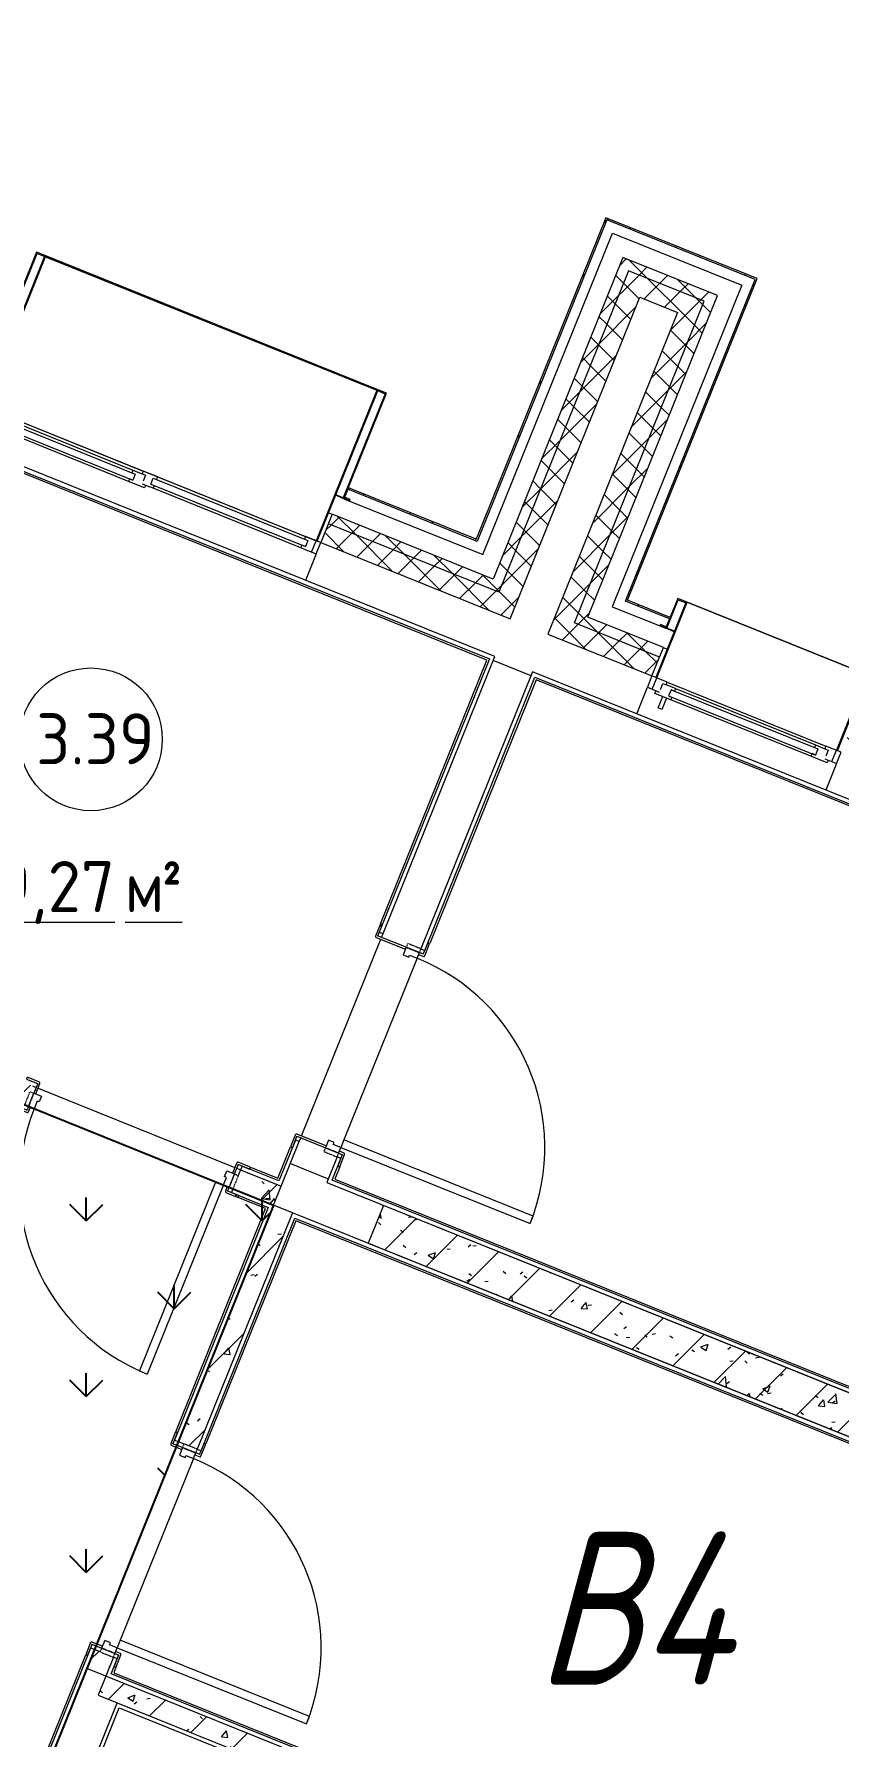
# Model space of a CAD drawing. Header units: millimetres. Extents: x -584918 to 2941280, y 3000189 to 4229862.
# Drawn here: x 191998 to 195943, y 4029165 to 4037516 of the extents above; entities that cross this region are included whole.
import ezdxf

# ---------------------------------------------------------------- set-up
doc = ezdxf.new("R2010")
doc.units = ezdxf.units.MM
doc.linetypes.add('ASVP_Невидимые', pattern=[5, 3, -2])
for name, color, linetype, lineweight in [('_ Окна', 7, 'Continuous', 0), ('Двери', 7, 'Continuous', 0), ('Марки помещений', 7, 'Continuous', 0), ('Обобщенные модели', 7, 'Continuous', 0), ('Окна', 7, 'Continuous', 0), ('Перекрытие', 7, 'Continuous', 0), ('Стены внутренние', 7, 'Continuous', 0), ('Стены наружные', 7, 'Continuous', 0), ('Стены несущие', 7, 'Continuous', 0), ('Стены отделка', 7, 'Continuous', 0), ('Стены перегородки', 7, 'Continuous', 0), ('Стены штриховка', 7, 'Continuous', 0), ('экспертиза ДУ категории', 1, 'Continuous', 0), ('экспертиза условные обозначения', 1, 'Continuous', 0)]:
    doc.layers.add(name, color=color, linetype=linetype, lineweight=lineweight)
doc.styles.add('GOST Common_2', font='', dxfattribs={"height": 500})
doc.styles.add('GOST Common_3', font='', dxfattribs={"width": 0.9, "height": 500})
doc.styles.add('mytext', font='isocpeur.ttf', dxfattribs={"width": 0.8, "oblique": 14.999978})
doc.styles.get('GOST Common_2').set_extended_font_data('GOST Common')
doc.styles.get('GOST Common_3').set_extended_font_data('GOST Common')
pattern_1 = [(45, (188753.27, 4005092.92), (-141.4214, 141.4214), [])]
pattern_2 = [(50, (188753.27, 4005092.92), (364.368, -31.8783), [38.1, -419.1]), (355, (188753.27, 4005092.9), (-70.486, 382.1133), [30.48, -335.28]), (100.451, (188783.63, 4005090.26), (293.885, 350.2334), [32.38, -356.18]), (46.184, (188753.27, 4005194.5), (542.1585, -84.086), [57.15, -628.65]), (96.636, (188798.45, 4005187.5), (474.805, 494.855), [48.57, -534.27]), (351.184, (188753.27, 4005194.5), (474.81, 494.85), [45.72, -502.92]), (21, (188804.07, 4005169.12), (303.2285, -204.5305), [38.1, -419.1]), (326, (188804.07, 4005169.1), (123.604, 368.376), [30.48, -335.28]), (71.451, (188829.33, 4005152.07), (426.834, 163.8427), [32.38, -356.18]), (37.5, (188753.27, 4005092.92), (6.17665, 169.11015), [16.764, -314.452, 16.764, -323.596, -336.55]), (37.5, (188753.27, 4005092.92), (6.17665, 169.11015), [-671.576, 16.764, -319.786]), (7.5, (188753.27, 4005092.92), (133.6389, 200.3615), [16.764, -177.292, 16.764, -306.832, -128.27]), (7.5, (188753.27, 4005092.92), (133.6389, 200.3615), [-517.652, 16.764, -111.506]), (327.5, (188639.98, 4005092.92), (271.1818, -11.45836), [16.764, -110.236, 16.764, -379.476, -525.78]), (327.5, (188639.98, 4005092.92), (271.1818, -11.45836), [-523.24, 16.764, -509.016]), (317.5, (188589.18, 4005092.92), (296.2585, 50.8528), [16.764, -148.336, 16.764, -246.38, -373.38]), (317.5, (188589.18, 4005092.92), (296.2585, 50.8528), [-428.244, 16.764, -356.616])]
pattern_3 = [(45, (188753.27, 4005092.9), (-235.7317, 235.7317), []), (45, (188910.42, 4005092.9), (-235.7317, 235.7317), [])]
pattern_4 = [(45, (188753.27, 4005092.92), (-70.71068, 70.71068), []), (135, (188753.27, 4005092.92), (-70.71068, -70.71068), [])]

# ---------------------------------------------------------------- blocks, each defined once
blk = doc.blocks.new('ASVP_ДверьДеревянная_1 полотно - Входная_внутр_ 1000х2000h_полотно_ Г Л _950 в свету_-7408861-АР Этаж 03')
at = {"layer": 'Двери', "lineweight": 18}
for p, q in [((500, 1100), (460, 1100)), ((460, 1100), (460, 100)), ((500, 100), (500, 1100)), ((-500, 100), (-530, 100)), ((-530, 100), (-530, 30)), ((-500, 60), (-500, 100)), ((460, 100), (500, 100)), ((530, 100), (500, 100)), ((500, 100), (500, 60)), ((530, 30), (530, 100)), ((-530, 30), (-490, 30)), ((-490, 60), (-500, 60)), ((-490, 30), (-490, 60)), ((500, 60), (490, 60)), ((490, 60), (490, 30)), ((490, 30), (530, 30))]:
    blk.add_line(p, q, dxfattribs=at)
at = {"layer": 'Двери', "linetype": 'ASVP_Невидимые', "lineweight": 18}
for p, q in [((-530, 100), (-550, 100)), ((-550, 100), (-550, 30)), ((-530, 30), (-530, 100)), ((550, 100), (530, 100)), ((530, 100), (530, 30)), ((550, 30), (550, 100)), ((-550, 30), (-530, 30)), ((530, 30), (550, 30))]:
    blk.add_line(p, q, dxfattribs=at)
at = {"layer": 'Двери'}
blk.add_arc((500, 100), 1000, 90, 180, dxfattribs=at)
blk = doc.blocks.new('ASVP_НАЛИЧНИК МДФ_Двери - Наличник дверной МДФ-V46-АР Этаж 03')
at = {"layer": 'Обобщенные модели'}
h = blk.add_hatch(dxfattribs=at)
h.set_pattern_fill('FP_11', color=256, style=0, pattern_type=2)
h.set_pattern_definition([(328.819, (26835.53, 5892.62), (-1239.66265, 847.5705), [208.25, -1874.25]), (318.514, (26858.02, 6171.11), (541.9913, -230.6314), [465.661, -465.661]), (310.384, (27051.17, 6248.95), (697.6711, -616.941), [263.418, -1053.671])])
h.paths.add_polyline_path([(530, 150), (520, 150), (520.2, -5.4), (521.5, -8.5), (525, -10), (585, -10), (589, -7.5), (590, -5), (590, 0), (530, -1), (530, 141.9)])
h.paths.add_polyline_path([(-520, 150), (-530, 150), (-531, 0), (-590, 0), (-590, -5), (-587.5, -9), (-585, -10), (-525, -10), (-521.5, -8.5), (-520, -5), (-520, 137.9)])
for p, q in [((-530, 150), (-530, -1)), ((-520, -5), (-520, 150)), ((520, 150), (520, -5)), ((530, -1), (530, 150)), ((-531, 0), (-590, 0)), ((-590, 0), (-590, -5)), ((590, 0), (531, 0)), ((590, -5), (590, 0)), ((-585, -10), (-525, -10)), ((-531, -1), (-531, 0)), ((-530, -1), (-531, -1)), ((525, -10), (585, -10)), ((531, -1), (530, -1)), ((531, 0), (531, -1))]:
    blk.add_line(p, q, dxfattribs=at)
for centre, start, end in [((-585, -5), 180, 270), ((-525, -5), 270, 360), ((525, -5), 180, 270), ((585, -5), 270, 360)]:
    blk.add_arc(centre, 5, start, end, dxfattribs=at)
blk = doc.blocks.new('ASVP_НАЛИЧНИК МДФ_Двери - Наличник дверной МДФ-V47-АР Этаж 03')
at = {"layer": 'Обобщенные модели'}
for p, q in [((-531, 0), (-590, 0)), ((-590, 0), (-590, -5)), ((-531, -1), (-531, 0)), ((-530, 20), (-530, -1)), ((-520, -5), (-520, 20)), ((520, 20), (520, -5)), ((530, -1), (530, 20)), ((590, 0), (531, 0)), ((531, 0), (531, -1)), ((590, -5), (590, 0)), ((-585, -10), (-525, -10)), ((-530, -1), (-531, -1)), ((525, -10), (585, -10)), ((531, -1), (530, -1))]:
    blk.add_line(p, q, dxfattribs=at)
for centre, start, end in [((-585, -5), 180, 270), ((-525, -5), 270, 360), ((525, -5), 180, 270), ((585, -5), 270, 360)]:
    blk.add_arc(centre, 5, start, end, dxfattribs=at)
blk = doc.blocks.new('ASVP_ДверьДеревянная_1 полотно - Входная_внутр_ 1000х2000h_полотно_ Г Пр _950 в свету_-7521749-АР Этаж 03')
at = {"layer": 'Двери', "lineweight": 18}
for p, q in [((-500, 1050), (-460, 1050)), ((-500, 50), (-500, 1050)), ((-460, 1050), (-460, 50)), ((-530, 50), (-500, 50)), ((-530, -20), (-530, 50)), ((-460, 50), (-500, 50)), ((-500, 50), (-500, 10)), ((-500, 10), (-490, 10)), ((-490, 10), (-490, -20)), ((490, 10), (500, 10)), ((490, -20), (490, 10)), ((500, 50), (530, 50)), ((500, 10), (500, 50)), ((530, 50), (530, -20)), ((-490, -20), (-530, -20)), ((530, -20), (490, -20))]:
    blk.add_line(p, q, dxfattribs=at)
at = {"layer": 'Двери', "linetype": 'ASVP_Невидимые', "lineweight": 18}
for p, q in [((-550, 50), (-530, 50)), ((-550, -20), (-550, 50)), ((-530, 50), (-530, -20)), ((530, 50), (550, 50)), ((530, -20), (530, 50)), ((550, 50), (550, -20)), ((-530, -20), (-550, -20)), ((550, -20), (530, -20))]:
    blk.add_line(p, q, dxfattribs=at)
at = {"layer": 'Двери'}
blk.add_arc((-500, 50), 1000, 0, 90, dxfattribs=at)
blk = doc.blocks.new('ASVP_НАЛИЧНИК МДФ_Двери - Наличник дверной МДФ-7487789-АР Этаж 03')
at = {"layer": 'Обобщенные модели'}
h = blk.add_hatch(dxfattribs=at)
h.set_pattern_fill('FP_12', color=256, style=0, pattern_type=2)
h.set_pattern_definition([(58.819, (-6637.65, 26069.885), (-847.5705, -1239.66265), [208.25, -1874.25]), (48.514, (-6916.14, 26092.37), (230.6308, 541.9905), [465.661, -465.661]), (40.384, (-6993.98, 26285.53), (616.941, 697.6711), [263.418, -1053.671])])
h.paths.add_polyline_path([(-530, 50), (-531, 0), (-590, 0), (-590, -5), (-587.5, -9), (-585, -10), (-525, -10), (-521.5, -8.5), (-520, -5), (-520, 50), (-521.8, 50)])
h.paths.add_polyline_path([(520, 50), (520, -5), (521.5, -8.5), (525, -10), (585, -10), (589, -7.5), (590, -5), (590, 0), (530, -1), (530, 50)])
for p, q in [((-530, 50), (-530, -1)), ((-520, -5), (-520, 50)), ((520, 50), (520, -5)), ((530, -1), (530, 50)), ((-531, 0), (-590, 0)), ((-590, 0), (-590, -5)), ((-585, -10), (-525, -10)), ((-531, -1), (-531, 0)), ((-530, -1), (-531, -1)), ((525, -10), (585, -10)), ((531, -1), (530, -1)), ((590, 0), (531, 0)), ((531, 0), (531, -1)), ((590, -5), (590, 0))]:
    blk.add_line(p, q, dxfattribs=at)
for centre, start, end in [((-585, -5), 180, 270), ((-525, -5), 270, 360), ((525, -5), 180, 270), ((585, -5), 270, 360)]:
    blk.add_arc(centre, 5, start, end, dxfattribs=at)
blk = doc.blocks.new('ASVP_НАЛИЧНИК МДФ_Двери - Наличник дверной МДФ-V48-АР Этаж 03')
at = {"layer": 'Обобщенные модели'}
h = blk.add_hatch(dxfattribs=at)
h.set_pattern_fill('FP_13', color=256, style=0, pattern_type=2)
h.set_pattern_definition([(238.819, (6637.65, -25929.885), (847.5705, 1239.66265), [208.25, -1874.25]), (228.514, (6916.14, -25952.37), (-230.6308, -541.9905), [465.661, -465.661]), (220.384, (6993.98, -26145.53), (-616.941, -697.6711), [263.418, -1053.671])])
h.paths.add_polyline_path([(585, -10), (589, -7.5), (590, -5), (590, 0), (530, -1), (530, 20), (520, 20), (520, -5), (521.5, -8.5), (525, -10), (583.8, -10)])
h.paths.add_polyline_path([(-525, -10), (-521.5, -8.5), (-520, -5), (-520, 20), (-530, 20), (-531, 0), (-590, 0), (-590, -5), (-587.5, -9), (-585, -10), (-537.9, -10)])
for p, q in [((-531, 0), (-590, 0)), ((-590, 0), (-590, -5)), ((-531, -1), (-531, 0)), ((-530, 20), (-530, -1)), ((-520, -5), (-520, 20)), ((520, 20), (520, -5)), ((530, -1), (530, 20)), ((590, 0), (531, 0)), ((531, 0), (531, -1)), ((590, -5), (590, 0)), ((-585, -10), (-525, -10)), ((-530, -1), (-531, -1)), ((525, -10), (585, -10)), ((531, -1), (530, -1))]:
    blk.add_line(p, q, dxfattribs=at)
for centre, start, end in [((-585, -5), 180, 270), ((-525, -5), 270, 360), ((525, -5), 180, 270), ((585, -5), 270, 360)]:
    blk.add_arc(centre, 5, start, end, dxfattribs=at)
blk = doc.blocks.new('ASVP_ДверьДеревянная_1 полотно - Входная_внутр_ 1000х2000h_полотно_ Г Л _950 в свету_-7521736-АР Этаж 03')
at = {"layer": 'Двери', "lineweight": 18}
for p, q in [((500, 1050), (460, 1050)), ((460, 1050), (460, 50)), ((500, 50), (500, 1050)), ((-500, 50), (-530, 50)), ((-530, 50), (-530, -20)), ((-500, 10), (-500, 50)), ((-490, 10), (-500, 10)), ((-490, -20), (-490, 10)), ((460, 50), (500, 50)), ((500, 10), (490, 10)), ((490, 10), (490, -20)), ((530, 50), (500, 50)), ((500, 50), (500, 10)), ((530, -20), (530, 50)), ((-530, -20), (-490, -20)), ((490, -20), (530, -20))]:
    blk.add_line(p, q, dxfattribs=at)
at = {"layer": 'Двери', "linetype": 'ASVP_Невидимые', "lineweight": 18}
for p, q in [((-530, 50), (-550, 50)), ((-550, 50), (-550, -20)), ((-530, -20), (-530, 50)), ((550, 50), (530, 50)), ((530, 50), (530, -20)), ((550, -20), (550, 50)), ((-550, -20), (-530, -20)), ((530, -20), (550, -20))]:
    blk.add_line(p, q, dxfattribs=at)
at = {"layer": 'Двери'}
blk.add_arc((500, 50), 1000, 90, 180, dxfattribs=at)
blk = doc.blocks.new('ASVP_НАЛИЧНИК МДФ_Двери - Наличник дверной МДФ-V49-АР Этаж 03')
at = {"layer": 'Обобщенные модели'}
for p, q in [((-530, 50), (-530, -1)), ((-520, -5), (-520, 50)), ((520, 50), (520, -5)), ((530, -1), (530, 50)), ((-531, 0), (-590, 0)), ((-590, 0), (-590, -5)), ((-585, -10), (-525, -10)), ((-531, -1), (-531, 0)), ((-530, -1), (-531, -1)), ((525, -10), (585, -10)), ((531, -1), (530, -1)), ((590, 0), (531, 0)), ((531, 0), (531, -1)), ((590, -5), (590, 0))]:
    blk.add_line(p, q, dxfattribs=at)
for centre, start, end in [((-585, -5), 180, 270), ((-525, -5), 270, 360), ((525, -5), 180, 270), ((585, -5), 270, 360)]:
    blk.add_arc(centre, 5, start, end, dxfattribs=at)
blk = doc.blocks.new('ASVP_НАЛИЧНИК МДФ_Двери - Наличник дверной МДФ-V50-АР Этаж 03')
at = {"layer": 'Обобщенные модели'}
h = blk.add_hatch(dxfattribs=at)
h.set_pattern_fill('FP_14', color=256, style=0, pattern_type=2)
h.set_pattern_definition([(148.819, (-24149.885, -5752.62), (1239.66265, -847.5705), [208.25, -1874.25]), (138.514, (-24172.37, -6031.11), (-541.9905, 230.6308), [465.661, -465.661]), (130.384, (-24365.53, -6108.95), (-697.6711, 616.941), [263.418, -1053.671])])
h.paths.add_polyline_path([(-590, -5), (-587.5, -9), (-585, -10), (-525, -10), (-521.5, -8.5), (-520, -4.8), (-520, 20), (-530, 20), (-531, 0), (-590, 0), (-590, -4.2)])
h.paths.add_polyline_path([(520, -5), (521.5, -8.5), (525.2, -10), (585, -10), (589, -7.5), (590, -5), (590, 0), (530, -0.4), (530, 20), (520, 20), (520, -4.4)])
for p, q in [((-531, 0), (-590, 0)), ((-590, 0), (-590, -5)), ((-531, -1), (-531, 0)), ((-530, 20), (-530, -1)), ((-520, -5), (-520, 20)), ((520, 20), (520, -5)), ((530, -1), (530, 20)), ((590, 0), (531, 0)), ((531, 0), (531, -1)), ((590, -5), (590, 0)), ((-585, -10), (-525, -10)), ((-530, -1), (-531, -1)), ((525, -10), (585, -10)), ((531, -1), (530, -1))]:
    blk.add_line(p, q, dxfattribs=at)
for centre, start, end in [((-585, -5), 180, 270), ((-525, -5), 270, 360), ((525, -5), 180, 270), ((585, -5), 270, 360)]:
    blk.add_arc(centre, 5, start, end, dxfattribs=at)
blk = doc.blocks.new('Окно_ПВХ_1Створка_1Фрамуга-верх - ОП_2100_h_х950_1ст1фр-7962690-АР Этаж 03')
at = {"layer": '_ Окна'}
for p, q in [((-419, 100), (-500, 100)), ((-500, 100), (-500, 40)), ((-475, 40), (-475, 100)), ((-437, 54), (-437, 86)), ((-437, 86), (-419, 86)), ((-419, 86), (-419, 100)), ((-370, 86), (-419, 86)), ((-370, 86), (-370, 72)), ((370, 86), (370, 72)), ((370, 86), (419, 86)), ((419, 100), (419, 86)), ((500, 100), (419, 100)), ((419, 86), (437, 86)), ((437, 86), (437, 54)), ((475, 40), (475, 100)), ((500, 40), (500, 100)), ((-500, 40), (-437, 40)), ((-455, 26), (-455, 40)), ((-370, 26), (-455, 26)), ((-388, 72), (-388, 40)), ((-370, 72), (-388, 72)), ((-388, 72), (388, 72)), ((-388, 40), (-370, 40)), ((-388, 40), (388, 40)), ((-370, 40), (-370, 26)), ((370, 72), (388, 72)), ((370, 40), (370, 26)), ((388, 40), (370, 40)), ((455, 26), (370, 26)), ((388, 72), (388, 40)), ((437, 40), (500, 40)), ((455, 40), (455, 26))]:
    blk.add_line(p, q, dxfattribs=at)
at = {"layer": 'Окна'}
for p, q in [((-419, 100), (419, 100)), ((-370, 86), (370, 86)), ((-413.5, -34), (-413.5, 26)), ((-393.5, 26), (-393.5, -34)), ((370, 26), (-370, 26)), ((-393.5, -34), (-413.5, -34))]:
    blk.add_line(p, q, dxfattribs=at)
blk = doc.blocks.new('Окно_ПВХ_2Створки_1Фрамуга-верх - ОП_2100_h_х1750_2ст1фр-7979835-АР Этаж 03')
at = {"layer": '_ Окна'}
for p, q in [((-819, 100), (-900, 100)), ((-900, 100), (-900, 40)), ((-875, 40), (-875, 100)), ((-837, 54), (-837, 86)), ((-837, 86), (-819, 86)), ((-819, 86), (-819, 100)), ((-770, 86), (-819, 86)), ((-770, 86), (-770, 72)), ((-87, 86), (-87, 72)), ((-87, 86), (-38, 86)), ((38, 100), (-38, 100)), ((-38, 100), (-38, 86)), ((-38, 86), (-20, 86)), ((-20, 86), (-20, 54)), ((20, 54), (20, 86)), ((20, 86), (38, 86)), ((38, 86), (38, 100)), ((38, 86), (819, 86)), ((819, 100), (819, 86)), ((900, 100), (819, 100)), ((819, 86), (837, 86)), ((837, 86), (837, 54)), ((875, 40), (875, 100)), ((900, 40), (900, 100)), ((-900, 40), (-837, 40)), ((-855, 26), (-855, 40)), ((-770, 26), (-855, 26)), ((-788, 72), (-788, 40)), ((-770, 72), (-788, 72)), ((-788, 72), (-69, 72)), ((-788, 40), (-770, 40)), ((-788, 40), (-69, 40)), ((-770, 40), (-770, 26)), ((-87, 72), (-69, 72)), ((-87, 40), (-87, 26)), ((-69, 40), (-87, 40)), ((-2, 26), (-87, 26)), ((-69, 72), (-69, 40)), ((-20, 40), (20, 40)), ((-2, 40), (-2, 26)), ((20, 54), (837, 54)), ((20, 54), (38, 54)), ((38, 40), (20, 40)), ((38, 54), (38, 40)), ((819, 54), (819, 40)), ((837, 54), (819, 54)), ((837, 40), (819, 40)), ((837, 40), (900, 40))]:
    blk.add_line(p, q, dxfattribs=at)
at = {"layer": 'Окна'}
for p, q in [((-819, 100), (-38, 100)), ((-770, 86), (-87, 86)), ((38, 100), (819, 100)), ((-813.5, -34), (-813.5, 26)), ((-793.5, 26), (-793.5, -34)), ((-87, 26), (-770, 26)), ((819, 40), (38, 40)), ((-793.5, -34), (-813.5, -34))]:
    blk.add_line(p, q, dxfattribs=at)
blk = doc.blocks.new('Откос с зашивкой _верх_низ_ - Откос-V76-АР Этаж 03')
at = {"layer": 'Обобщенные модели'}
for p, q in [((-525, 100), (-525, -50)), ((-475, 100), (-525, 100)), ((-520, -55), (-520, 95)), ((-520, 95), (-475, 95)), ((-480, 100), (-480, -300)), ((-475, 100), (-480, 100)), ((475, 100), (-475, 100)), ((-475, -300), (-475, 100)), ((-475, 95), (-475, 100)), ((-475, 100), (475, 100)), ((480, 100), (475, 100)), ((475, 100), (475, -300)), ((525, 100), (475, 100)), ((475, 100), (475, 95)), ((475, 95), (520, 95)), ((480, -300), (480, 100)), ((520, 95), (520, -55)), ((525, -50), (525, 100)), ((-525, -50), (-555, -50)), ((-555, -50), (-555, -55)), ((-555, -55), (-520, -55)), ((-480, -55), (-520, -55)), ((520, -55), (480, -55)), ((520, -55), (555, -55)), ((555, -50), (525, -50)), ((555, -55), (555, -50))]:
    blk.add_line(p, q, dxfattribs=at)
blk = doc.blocks.new('Откос с зашивкой _верх_низ_ - Откос-7923108-АР Этаж 03')
at = {"layer": 'Обобщенные модели'}
for p, q in [((-880, 300), (-880, -500)), ((-875, 300), (-880, 300)), ((875, 300), (-875, 300)), ((-875, -500), (-875, 300)), ((880, 300), (875, 300)), ((875, 300), (875, -500)), ((880, -500), (880, 300)), ((-920, 55), (-955, 55)), ((-955, 55), (-955, 50)), ((-955, 50), (-925, 50)), ((-925, 50), (-925, -500)), ((-920, -495), (-920, 55)), ((-920, 55), (-880, 55)), ((880, 55), (920, 55)), ((955, 55), (920, 55)), ((920, 55), (920, -495)), ((925, -500), (925, 50)), ((925, 50), (955, 50)), ((955, 50), (955, 55)), ((-925, -500), (-875, -500)), ((-875, -495), (-920, -495)), ((-880, -500), (-875, -500)), ((-875, -500), (-875, -495)), ((875, -495), (-875, -495)), ((-875, -500), (875, -500)), ((875, -500), (-875, -500)), ((920, -495), (875, -495)), ((875, -495), (875, -500)), ((875, -500), (880, -500)), ((875, -500), (925, -500))]:
    blk.add_line(p, q, dxfattribs=at)
blk = doc.blocks.new('ASVP_Марка_Помещение_ДваЗначения - Номер Площадь-685795-АР Этаж 03')
at = {"layer": 'Марки помещений'}
blk.add_circle((0, 0), 3.5, dxfattribs=at)

msp = doc.modelspace()

# ---------------------------------------------------------------- hatches: boundary and pattern name
at = {"layer": 'Стены внутренние'}
h = msp.add_hatch(dxfattribs=at)
h.set_pattern_fill('FP_4', color=256, style=0, pattern_type=2)
h.set_pattern_definition(pattern_1)
h.paths.add_polyline_path([(193172.349, 4031773.472), (193209.726, 4031866.223), (193010.281, 4031946.597), (192972.904, 4031853.845), (193146.323, 4031783.96)])
h.paths.add_polyline_path([(191952.633, 4032264.999), (191990.01, 4032357.751), (190056.162, 4033137.063), (190018.785, 4033044.311), (191845.653, 4032308.11)])
h = msp.add_hatch(dxfattribs=at)
h.set_pattern_fill('FP_5', color=256, style=0, pattern_type=2)
h.set_pattern_definition(pattern_2)
h.paths.add_polyline_path([(193172.349, 4031773.472), (193209.726, 4031866.223), (193010.281, 4031946.597), (192972.904, 4031853.845), (193146.323, 4031783.96)])
h.paths.add_polyline_path([(191952.633, 4032264.999), (191990.01, 4032357.751), (190056.162, 4033137.063), (190018.785, 4033044.311), (191845.653, 4032308.11)])
h = msp.add_hatch(dxfattribs=at)
h.set_pattern_fill('FP_4', color=256, style=0, pattern_type=2)
h.set_pattern_definition(pattern_1)
h.paths.add_polyline_path([(192349.349, 4029463.673), (192386.727, 4029556.425), (192293.975, 4029593.802), (192256.597, 4029501.05), (192311.971, 4029478.735)])
h.paths.add_polyline_path([(192797.88, 4030576.695), (193265.101, 4031736.094), (193172.349, 4031773.472), (192705.129, 4030614.073), (192790.405, 4030579.708)])
h = msp.add_hatch(dxfattribs=at)
h.set_pattern_fill('FP_5', color=256, style=0, pattern_type=2)
h.set_pattern_definition(pattern_2)
h.paths.add_polyline_path([(192349.349, 4029463.673), (192386.727, 4029556.425), (192293.975, 4029593.802), (192256.597, 4029501.05), (192311.971, 4029478.735)])
h.paths.add_polyline_path([(192797.88, 4030576.695), (193265.101, 4031736.094), (193172.349, 4031773.472), (192705.129, 4030614.073), (192790.405, 4030579.708)])
h = msp.add_hatch(dxfattribs=at)
h.set_pattern_fill('FP_4', color=256, style=0, pattern_type=2)
h.set_pattern_definition(pattern_1)
h.paths.add_polyline_path([(199572.229, 4029194.415), (199646.984, 4029379.919), (193710.864, 4031772.087), (193636.108, 4031586.583), (199390.161, 4029267.786)])
h = msp.add_hatch(dxfattribs=at)
h.set_pattern_fill('FP_5', color=256, style=0, pattern_type=2)
h.set_pattern_definition(pattern_2)
h.paths.add_polyline_path([(199572.229, 4029194.415), (199646.984, 4029379.919), (193710.864, 4031772.087), (193636.108, 4031586.583), (199390.161, 4029267.786)])
h = msp.add_hatch(dxfattribs=at)
h.set_pattern_fill('FP_4', color=256, style=0, pattern_type=2)
h.set_pattern_definition(pattern_1)
h.paths.add_polyline_path([(197877.085, 4027128.263), (197914.462, 4027221.015), (192349.349, 4029463.673), (192311.971, 4029370.921), (197851.059, 4027138.751)])
h = msp.add_hatch(dxfattribs=at)
h.set_pattern_fill('FP_5', color=256, style=0, pattern_type=2)
h.set_pattern_definition(pattern_2)
h.paths.add_polyline_path([(197877.085, 4027128.263), (197914.462, 4027221.015), (192349.349, 4029463.673), (192311.971, 4029370.921), (197851.059, 4027138.751)])
at = {"layer": 'Стены наружные'}
h = msp.add_hatch(dxfattribs=at)
h.set_pattern_fill('FP_1', color=256, style=0, pattern_type=2)
h.set_pattern_definition(pattern_4)
h.paths.add_polyline_path([(194229.305, 4034797.598), (194247.994, 4034843.974), (193459.603, 4035161.684), (193440.914, 4035115.308), (194217.261, 4034802.452)])
h.paths.add_polyline_path([(191771.38, 4035788.106), (191790.069, 4035834.482), (190607.482, 4036311.046), (190588.793, 4036264.67), (191757.211, 4035793.815)])
h.paths.add_polyline_path([(188316.372, 4037180.422), (188335.061, 4037226.798), (187616.234, 4037516.475), (187597.545, 4037470.099), (188201.291, 4037226.798)])
h = msp.add_hatch(dxfattribs=at)
h.set_pattern_fill('FP_1', color=256, style=0, pattern_type=2)
h.set_pattern_definition(pattern_4)
h.paths.add_polyline_path([(194238.303, 4034686.158), (194275.681, 4034778.91), (193440.914, 4035115.308), (193403.536, 4035022.556), (194237.75, 4034686.381)])
h.paths.add_polyline_path([(191734.002, 4035695.354), (191771.38, 4035788.106), (190588.793, 4036264.67), (190551.416, 4036171.918), (191711.576, 4035704.391)])
h.paths.add_polyline_path([(188278.995, 4037087.67), (188316.372, 4037180.422), (187690.297, 4037432.721), (187652.919, 4037339.969), (187838.423, 4037265.214)])
h = msp.add_hatch(dxfattribs=at)
h.set_pattern_fill('FP_6', color=256, style=0, pattern_type=2)
h.set_pattern_definition(pattern_3)
h.paths.add_polyline_path([(194169.362, 4035028.758), (194804.782, 4036605.54), (194797.362, 4036608.531), (194161.942, 4035031.749), (194164.933, 4035030.544)])
h = msp.add_hatch(dxfattribs=at)
h.set_pattern_fill('FP_6', color=256, style=0, pattern_type=2)
h.set_pattern_definition(pattern_3)
h.paths.add_polyline_path([(195531.957, 4036312.5), (195534.947, 4036319.92), (194800.352, 4036615.951), (194797.362, 4036608.531), (195520.964, 4036316.93)])
h = msp.add_hatch(dxfattribs=at)
h.set_pattern_fill('FP_1', color=256, style=0, pattern_type=2)
h.set_pattern_definition(pattern_4)
h.paths.add_polyline_path([(195328.484, 4036187.492), (195347.173, 4036233.868), (194883.414, 4036420.757), (194864.725, 4036374.381), (195282.108, 4036206.181)])
h = msp.add_hatch(dxfattribs=at)
h.set_pattern_fill('FP_1', color=256, style=0, pattern_type=2)
h.set_pattern_definition(pattern_4)
h.paths.add_polyline_path([(194275.681, 4034778.91), (194911.101, 4036355.692), (194864.725, 4036374.381), (194230.274, 4034797.208), (194256.3, 4034786.72)])
h = msp.add_hatch(dxfattribs=at)
h.set_pattern_fill('FP_1', color=256, style=0, pattern_type=2)
h.set_pattern_definition(pattern_4)
h.paths.add_polyline_path([(195244.731, 4036113.429), (195282.108, 4036206.181), (194911.101, 4036355.692), (194873.723, 4036262.94), (195151.979, 4036150.807)])
h = msp.add_hatch(dxfattribs=at)
h.set_pattern_fill('FP_6', color=256, style=0, pattern_type=2)
h.set_pattern_definition(pattern_3)
h.paths.add_polyline_path([(194906.948, 4034740.148), (195542.367, 4036316.93), (195534.71, 4036319.332), (194899.527, 4034743.138)])
h = msp.add_hatch(dxfattribs=at)
h.set_pattern_fill('FP_1', color=256, style=0, pattern_type=2)
h.set_pattern_definition(pattern_4)
h.paths.add_polyline_path([(194331.055, 4034648.78), (194966.475, 4036225.562), (194873.723, 4036262.94), (194238.303, 4034686.158), (194275.681, 4034671.095)])
h = msp.add_hatch(dxfattribs=at)
h.set_pattern_fill('FP_1', color=256, style=0, pattern_type=2)
h.set_pattern_definition(pattern_4)
h.paths.add_polyline_path([(194609.311, 4034536.647), (195244.731, 4036113.429), (195151.979, 4036150.807), (194516.559, 4034574.025)])
h = msp.add_hatch(dxfattribs=at)
h.set_pattern_fill('FP_1', color=256, style=0, pattern_type=2)
h.set_pattern_definition(pattern_4)
h.paths.add_polyline_path([(194693.065, 4034610.71), (195328.484, 4036187.492), (195282.108, 4036206.181), (194646.689, 4034629.399), (194655.687, 4034625.773)])
h = msp.add_hatch(dxfattribs=at)
h.set_pattern_fill('FP_6', color=256, style=0, pattern_type=2)
h.set_pattern_definition(pattern_3)
h.paths.add_polyline_path([(194161.942, 4035031.749), (194164.933, 4035039.169), (193538.857, 4035291.468), (193535.867, 4035284.048), (194143.529, 4035039.169)])
h = msp.add_hatch(dxfattribs=at)
h.set_pattern_fill('FP_6', color=256, style=0, pattern_type=2)
h.set_pattern_definition(pattern_3)
h.paths.add_polyline_path([(195112.649, 4034648.628), (195115.639, 4034656.048), (194899.527, 4034743.138), (194896.763, 4034735.627), (195099.733, 4034653.833)])
h = msp.add_hatch(dxfattribs=at)
h.set_pattern_fill('FP_1', color=256, style=0, pattern_type=2)
h.set_pattern_definition(pattern_4)
h.paths.add_polyline_path([(200953.817, 4032087.721), (200972.506, 4032134.096), (200230.491, 4032433.117), (200211.802, 4032386.742), (200934.436, 4032095.531)])
h.paths.add_polyline_path([(198542.268, 4033059.539), (198560.957, 4033105.915), (196010.28, 4034133.799), (195991.591, 4034087.424), (198504.89, 4033074.601)])
h.paths.add_polyline_path([(195064.072, 4034461.2), (195082.761, 4034507.576), (194711.753, 4034657.086), (194693.065, 4034610.71), (195049.896, 4034466.913)])
h = msp.add_hatch(dxfattribs=at)
h.set_pattern_fill('FP_1', color=256, style=0, pattern_type=2)
h.set_pattern_definition(pattern_4)
h.paths.add_polyline_path([(201009.191, 4031957.591), (201046.569, 4032050.343), (200211.802, 4032386.742), (200174.424, 4032293.99), (200947.248, 4031982.553)])
h.paths.add_polyline_path([(198504.89, 4032966.787), (198542.268, 4033059.539), (195991.591, 4034087.424), (195954.213, 4033994.672), (198482.464, 4032975.824)])
h.paths.add_polyline_path([(195026.694, 4034368.448), (195064.072, 4034461.2), (194646.689, 4034629.399), (194609.311, 4034536.647), (195004.268, 4034377.486)])
at = {"layer": 'экспертиза условные обозначения', "lineweight": -3}
h = msp.add_hatch(dxfattribs=at)
h.set_pattern_fill('GRASS', color=3, scale=24)
h.set_pattern_definition([(90, (188374.25, 3759702.1), (-431.0523, 431.0523), [114.3, -747.8046]), (45, (188374.25, 3759702.1), (-431.0523, 431.0523), [114.3, -495.3]), (135, (188374.25, 3759702.1), (-431.0523, -431.0523), [114.3, -495.3])])
edge = h.paths.add_edge_path()
edge.add_line((183888.124, 4027536.727), (184548.663, 4029324.281))
edge.add_line((184548.663, 4029324.281), (189725.301, 4027232.782))
edge.add_line((189725.301, 4027232.782), (191781.071, 4032334.136))
edge.add_line((191781.071, 4032334.136), (193172.349, 4031773.472))
edge.add_line((193172.349, 4031773.472), (191118.448, 4026676.755))
edge.add_line((191118.448, 4026676.755), (197791.947, 4023987.435))
edge.add_line((197791.947, 4023987.435), (197081.772, 4022225.149))
edge.add_line((197081.772, 4022225.149), (195745.319, 4022758.329))
edge.add_arc((195341.633, 4021726.997), 1107.523, 68.623549, 179.4277519)
edge.add_line((194234.165, 4021738.058), (194234.165, 4019842.249))
edge.add_line((194234.165, 4019842.249), (191484.165, 4019842.249))
edge.add_line((191484.165, 4019842.249), (191484.165, 4024475.51))
edge.add_line((191484.165, 4024475.51), (188548.703, 4025663.848))
edge.add_line((188548.703, 4025663.848), (183888.124, 4027536.727))

# ---------------------------------------------------------------- linework, layer by layer
at = {"layer": 'Перекрытие'}
for p, q in [((194434.328, 4034369.971), (194248.825, 4034444.726)), ((193309.018, 4032112.614), (193697.746, 4033077.234)), ((193701.483, 4033086.509), (193708.959, 4033105.06)), ((193875.774, 4032983.928), (193516.949, 4032093.51)), ((191990.01, 4032357.751), (192008.561, 4032350.275)), ((192017.836, 4032346.538), (192982.456, 4031957.81)), ((192889.427, 4031887.485), (191999.009, 4032246.31)), ((193297.805, 4032084.789), (193305.281, 4032103.339)), ((193254.58, 4031977.526), (193440.083, 4031902.77)), ((192991.731, 4031954.072), (193010.281, 4031946.597)), ((192305.188, 4029621.628), (192693.915, 4030586.247)), ((192697.653, 4030595.523), (192705.129, 4030614.073)), ((192779.192, 4030530.319), (192420.366, 4029639.901)), ((192293.975, 4029593.802), (192301.45, 4029612.353))]:
    msp.add_line(p, q, dxfattribs=at)
at = {"layer": 'Стены внутренние'}
for p, q in [((194217.261, 4034446.664), (191119.348, 4035695.077)), ((193381.11, 4034966.905), (193328.781, 4034837.053)), ((193696.084, 4033153.374), (194217.261, 4034446.664)), ((194458.416, 4034349.482), (193937.239, 4033056.192)), ((200895.397, 4031755.475), (194458.416, 4034349.482)), ((194951.939, 4034182.944), (195004.268, 4034312.797)), ((195931.787, 4033939.021), (195879.458, 4033809.168)), ((193696.084, 4033153.374), (193700.722, 4033151.505)), ((193937.239, 4033056.192), (193932.602, 4033058.061)), ((193193.114, 4031905.262), (193255.028, 4032058.901)), ((193255.028, 4032058.901), (193259.666, 4032057.032)), ((193058.595, 4031959.471), (193056.726, 4031954.834)), ((193058.595, 4031959.471), (193193.114, 4031905.262)), ((193496.183, 4031961.72), (193471.647, 4031900.832)), ((193471.647, 4031900.832), (199908.628, 4029306.825)), ((193496.183, 4031961.72), (193491.546, 4031963.588)), ((192998.791, 4031811.068), (193000.66, 4031815.706)), ((193133.31, 4031756.859), (192998.791, 4031811.068)), ((192692.254, 4030662.387), (193133.31, 4031756.859)), ((193281.713, 4031697.055), (192840.657, 4030602.583)), ((199811.446, 4029065.67), (193281.713, 4031697.055)), ((192692.254, 4030662.387), (192696.892, 4030660.518)), ((192840.657, 4030602.583), (192836.019, 4030604.452)), ((191077.541, 4026655.505), (192251.198, 4029567.915)), ((192251.198, 4029567.915), (192255.836, 4029566.046)), ((192399.601, 4029508.11), (192388.388, 4029480.285)), ((192388.388, 4029480.285), (198918.121, 4026848.9)), ((192399.601, 4029508.11), (192394.963, 4029509.979))]:
    msp.add_line(p, q, dxfattribs=at)
at = {"layer": 'Стены наружные'}
for p, q in [((193517.178, 4035237.672), (193475.44, 4035254.492)), ((193441.052, 4035169.16), (193459.603, 4035161.684)), ((195135.699, 4034585.432), (195093.96, 4034602.252)), ((195082.761, 4034507.576), (195101.311, 4034500.1))]:
    msp.add_line(p, q, dxfattribs=at)
at = {"layer": 'Стены несущие'}
for p, q in [((193010.281, 4031946.597), (192999.068, 4031918.771)), ((193010.281, 4031946.597), (193209.726, 4031866.223)), ((193265.101, 4031736.094), (192972.904, 4031853.845)), ((193172.349, 4031773.472), (193209.726, 4031866.223)), ((192705.129, 4030614.073), (193172.349, 4031773.472)), ((193265.101, 4031736.094), (192797.88, 4030576.695)), ((193710.864, 4031772.087), (193636.108, 4031586.583)), ((199646.984, 4029379.919), (193710.864, 4031772.087)), ((193636.108, 4031586.583), (199572.229, 4029194.415)), ((192705.129, 4030614.073), (192732.954, 4030602.86)), ((192293.975, 4029593.802), (192256.597, 4029501.05)), ((192321.8, 4029582.589), (192293.975, 4029593.802)), ((192386.727, 4029556.425), (192311.971, 4029370.921)), ((198934.733, 4026809.861), (192256.597, 4029501.05)), ((192311.971, 4029370.921), (195604.663, 4028044.015))]:
    msp.add_line(p, q, dxfattribs=at)
at = {"layer": 'Стены отделка'}
for p, q in [((194800.352, 4036615.951), (194164.933, 4035039.169)), ((195542.367, 4036316.93), (194800.352, 4036615.951)), ((194197.05, 4034963.694), (194832.469, 4036540.476)), ((194832.469, 4036540.476), (195466.892, 4036284.813)), ((194906.948, 4034740.148), (195542.367, 4036316.93)), ((195466.892, 4036284.813), (194831.473, 4034708.031)), ((194256.3, 4034463.276), (191102.736, 4035734.116)), ((191113.811, 4035708.09), (194230.274, 4034452.202)), ((193538.857, 4035291.468), (193517.178, 4035237.672)), ((193517.178, 4035237.672), (194197.05, 4034963.694)), ((194164.933, 4035039.169), (193538.857, 4035291.468)), ((195115.639, 4034656.048), (194906.948, 4034740.148)), ((194831.473, 4034708.031), (195093.96, 4034602.252)), ((195093.96, 4034602.252), (195115.639, 4034656.048)), ((194230.274, 4034452.202), (193690.409, 4033112.535)), ((193708.959, 4033105.06), (194256.3, 4034463.276)), ((194441.804, 4034388.521), (193894.463, 4033030.304)), ((200934.436, 4031772.087), (194441.804, 4034388.521)), ((193913.013, 4033022.829), (194452.879, 4034362.495)), ((194452.879, 4034362.495), (200908.41, 4031761.012)), ((193690.409, 4033112.535), (193708.959, 4033105.06)), ((193894.463, 4033030.304), (193913.013, 4033022.829)), ((193279.255, 4032092.264), (193198.652, 4031892.249)), ((193209.726, 4031866.223), (193297.805, 4032084.789)), ((193297.805, 4032084.789), (193279.255, 4032092.264)), ((193017.757, 4031965.147), (193010.281, 4031946.597)), ((193198.652, 4031892.249), (193017.757, 4031965.147)), ((193483.309, 4032010.034), (193432.608, 4031884.22)), ((193458.634, 4031895.295), (193501.859, 4032002.558)), ((193501.859, 4032002.558), (193483.309, 4032010.034)), ((193432.608, 4031884.22), (199925.24, 4029267.786)), ((199914.165, 4029293.812), (193458.634, 4031895.295)), ((192972.904, 4031853.845), (192965.428, 4031835.295)), ((192965.428, 4031835.295), (193146.323, 4031762.397)), ((193146.323, 4031762.397), (192686.578, 4030621.548)), ((199850.485, 4029082.282), (193265.101, 4031736.094)), ((192816.431, 4030569.22), (193276.176, 4031710.068)), ((193276.176, 4031710.068), (199824.459, 4029071.208)), ((192686.578, 4030621.548), (192705.129, 4030614.073)), ((192797.88, 4030576.695), (192816.431, 4030569.22)), ((192275.424, 4029601.278), (191090.553, 4026661.043)), ((192293.975, 4029593.802), (192275.424, 4029601.278)), ((192375.375, 4029474.747), (192405.277, 4029548.949)), ((192405.277, 4029548.949), (192386.727, 4029556.425)), ((191116.579, 4026672.118), (192256.597, 4029501.05)), ((198923.658, 4026835.887), (192375.375, 4029474.747)), ((192404.723, 4029333.543), (191376.838, 4026782.866)), ((191402.864, 4026793.941), (192415.798, 4029307.517)), ((192415.798, 4029307.517), (195578.637, 4028032.94))]:
    msp.add_line(p, q, dxfattribs=at)
at = {"layer": 'Стены перегородки'}
for p, q in [((194883.414, 4036420.757), (194247.994, 4034843.974)), ((195347.173, 4036233.868), (194883.414, 4036420.757)), ((194331.055, 4034648.78), (194966.475, 4036225.562)), ((194711.753, 4034657.086), (195347.173, 4036233.868)), ((194966.475, 4036225.562), (195151.979, 4036150.807)), ((195151.979, 4036150.807), (194516.559, 4034574.025)), ((193459.603, 4035161.684), (193403.536, 4035022.556)), ((194247.994, 4034843.974), (193459.603, 4035161.684)), ((193403.536, 4035022.556), (194331.055, 4034648.78)), ((195082.761, 4034507.576), (194711.753, 4034657.086)), ((194516.559, 4034574.025), (195026.694, 4034368.448)), ((195026.694, 4034368.448), (195082.761, 4034507.576))]:
    msp.add_line(p, q, dxfattribs=at)
at = {"layer": 'Стены штриховка'}
for p, q in [((194804.782, 4036605.54), (194169.362, 4035028.758)), ((195531.957, 4036312.5), (194804.782, 4036605.54)), ((194911.101, 4036355.692), (194275.681, 4034778.91)), ((194896.537, 4034735.718), (195531.957, 4036312.5)), ((195282.108, 4036206.181), (194911.101, 4036355.692)), ((194646.689, 4034629.399), (195282.108, 4036206.181)), ((194169.362, 4035028.758), (193535.867, 4035284.048)), ((194275.681, 4034778.91), (193440.914, 4035115.308)), ((194161.942, 4035031.749), (194164.933, 4035039.169)), ((195112.649, 4034648.628), (194896.537, 4034735.718)), ((195064.072, 4034461.2), (194646.689, 4034629.399))]:
    msp.add_line(p, q, dxfattribs=at)
at = {"layer": 'экспертиза условные обозначения', "color": 3, "lineweight": -3}
msp.add_lwpolyline([(183888.124, 4027536.727), (184548.663, 4029324.281), (189725.301, 4027232.782), (191781.071, 4032334.136), (193172.349, 4031773.472), (191118.448, 4026676.755), (197791.947, 4023987.435), (197081.772, 4022225.149), (195745.319, 4022758.329, 0.52503513), (194234.165, 4021738.058), (194234.165, 4019842.249), (191484.165, 4019842.249), (191484.165, 4024475.51), (188548.703, 4025663.848), (183888.124, 4027536.727)], format="xyb", dxfattribs=at)

# ---------------------------------------------------------------- block references
at = {"layer": 'Двери'}
for name, p, rotation in [('ASVP_ДверьДеревянная_1 полотно - Входная_внутр_ 1000х2000h_полотно_ Г Л _950 в свету_-7408861-АР Этаж 03', (193596.134, 4032557.547), 248.0513009164577), ('ASVP_ДверьДеревянная_1 полотно - Входная_внутр_ 1000х2000h_полотно_ Г Пр _950 в свету_-7521749-АР Этаж 03', (192481.457, 4032105.798), 158.0513009164574), ('ASVP_ДверьДеревянная_1 полотно - Входная_внутр_ 1000х2000h_полотно_ Г Л _950 в свету_-7521736-АР Этаж 03', (192545.928, 4030085.249), 248.0513009164575)]:
    msp.add_blockref(name, p, dxfattribs=dict(at, rotation=rotation))
at = {"layer": 'Марки помещений', "xscale": 99.99999999999993, "yscale": 99.99999999999993, "zscale": 99.99999999999993}
msp.add_blockref('ASVP_Марка_Помещение_ДваЗначения - Номер Площадь-685795-АР Этаж 03', (192276.735, 4034057.609), dxfattribs=at)
at = {"layer": 'Обобщенные модели'}
for name, p, rotation in [('Откос с зашивкой _верх_низ_ - Откос-7923108-АР Этаж 03', (192680.923, 4035637.262), 158.0513009164576), ('Откос с зашивкой _верх_низ_ - Откос-V76-АР Этаж 03', (195602.6, 4034459.849), 338.0513009164582), ('ASVP_НАЛИЧНИК МДФ_Двери - Наличник дверной МДФ-V46-АР Этаж 03', (193484.832, 4032602.4), 248.0513009164577), ('ASVP_НАЛИЧНИК МДФ_Двери - Наличник дверной МДФ-V47-АР Этаж 03', (193707.436, 4032512.693), 68.05130091645754), ('ASVP_НАЛИЧНИК МДФ_Двери - Наличник дверной МДФ-7487789-АР Этаж 03', (192507.621, 4032170.724), 158.0513009164574), ('ASVP_НАЛИЧНИК МДФ_Двери - Наличник дверной МДФ-V48-АР Этаж 03', (192455.293, 4032040.872), 338.0513009164572), ('ASVP_НАЛИЧНИК МДФ_Двери - Наличник дверной МДФ-V49-АР Этаж 03', (192481.001, 4030111.413), 248.0513009164575), ('ASVP_НАЛИЧНИК МДФ_Двери - Наличник дверной МДФ-V50-АР Этаж 03', (192610.854, 4030059.084), 68.0513009164573)]:
    msp.add_blockref(name, p, dxfattribs=dict(at, rotation=rotation))
at = {"layer": 'Окна', "rotation": 338.0513009164575}
for name, p in [('Окно_ПВХ_2Створки_1Фрамуга-верх - ОП_2100_h_х1750_2ст1фр-7979835-АР Этаж 03', (192531.392, 4035266.203)), ('Окно_ПВХ_1Створка_1Фрамуга-верх - ОП_2100_h_х950_1ст1фр-7962690-АР Этаж 03', (195453.076, 4034088.808))]:
    msp.add_blockref(name, p, dxfattribs=at)

# ---------------------------------------------------------------- texts
at = {"layer": 'Марки помещений', "char_height": 250, "attachment_point": 1}
for s, insert, width, style in [('3.39', (192008.078, 4034185.334), 663.79725, 'GOST Common_2'), ('\\L9,27 ', (191807.842, 4033460.804), 772.02506, 'GOST Common_2'), ('\\L\\fGOST Common|b0|i0|c204|p34|;\\W.9;\\Lм', (192444.826, 4033460.804), 216.45562, 'GOST Common_2'), ('\\L\\fGOST Common|b0|i0|c238|p34|;\\W.9;\\L²', (192623.42, 4033460.804), 165.94931, 'GOST Common_3')]:
    msp.add_mtext(s, dxfattribs=dict(at, insert=insert, width=width, style=style))
at = {"layer": 'экспертиза ДУ категории', "lineweight": 50, "insert": (194457.15, 4030171.111), "char_height": 750, "attachment_point": 1, "style": 'mytext'}
msp.add_mtext_dynamic_manual_height_columns('В4', width=2459.42723, gutter_width=17359.771, heights=[0], dxfattribs=at)

doc.saveas('drawing.dxf')
